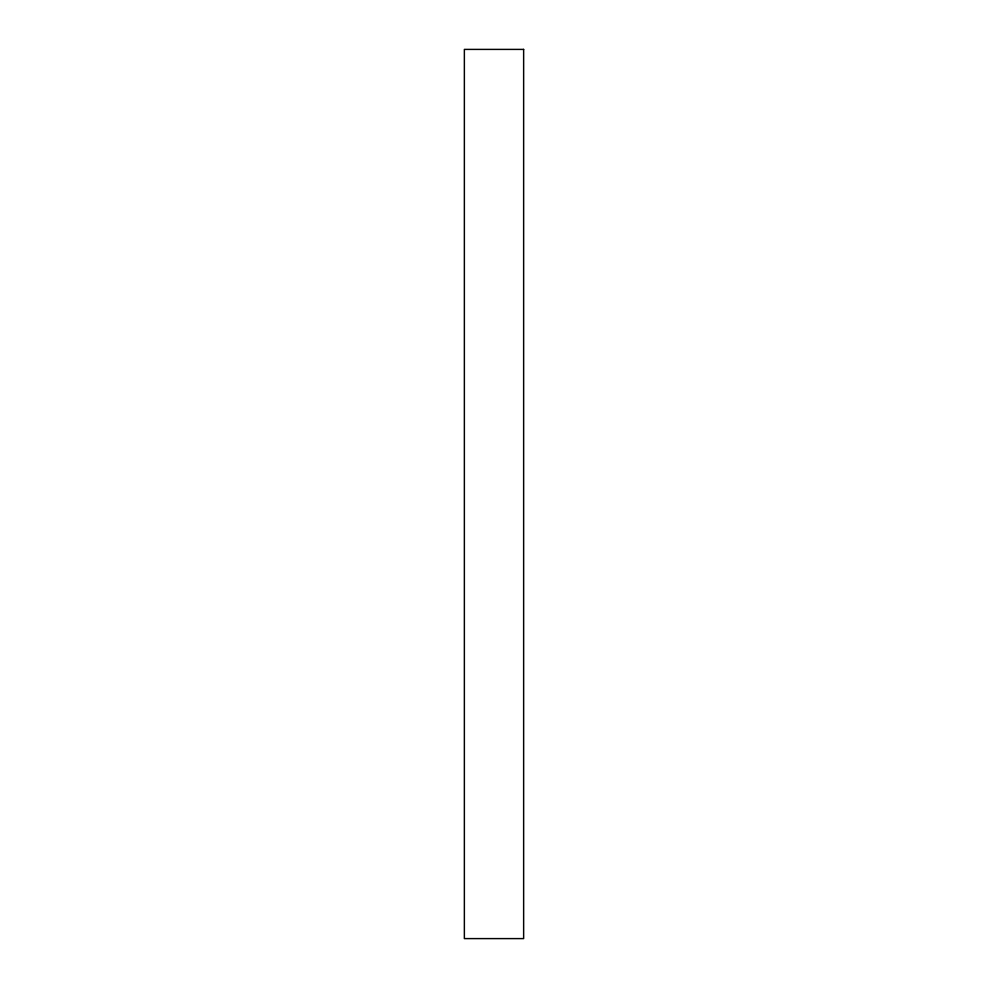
<?xml version="1.0" encoding="UTF-8"?>
<svg xmlns="http://www.w3.org/2000/svg" width="988" height="988" viewBox="0 0 988 988"><rect width="100%" height="100%" fill="white"/><g stroke="black" fill="none" stroke-linecap="round" stroke-linejoin="round"><path stroke-width="1.48" d="M523.64 49.4L464.36 49.4L464.36 938.6L523.64 938.6L523.64 49.4"/></g></svg>
